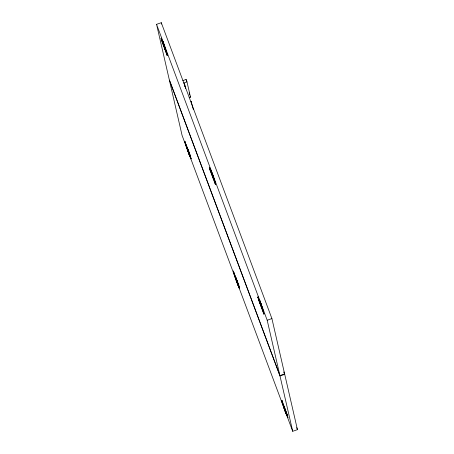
<?xml version="1.0" encoding="UTF-8"?>
<svg xmlns="http://www.w3.org/2000/svg" width="454" height="454" viewBox="0 0 454 454"><rect width="100%" height="100%" fill="white"/><g stroke="black" fill="none" stroke-linecap="round" stroke-linejoin="round"><path stroke-width="0.68" d="M210.843 170.278L211.224 170.84M259.217 299.668L259.909 300.974M156.562 24.346L161.284 22.7L271.912 318.589L284.624 373.897L279.902 375.543L169.274 79.654L156.562 24.346L267.19 320.235L279.902 375.543M167.089 55.292L161.755 41.019L161.108 38.198L162.487 41.104L162.873 43.368L165.296 49.673L162.18 40.729L164.076 45.468L167.089 55.292L166.703 52.375L164.933 47.205M165.318 49.475L163.917 44.18M182.803 80.602L186.083 79.461L186.974 81.839L190.51 97.224L189.199 97.684M183.694 82.98L186.974 81.839M189.772 155.853L189.817 156.318L185.555 144.576L184.909 141.756L190.504 155.938L190.89 158.849L186.708 147.374L188.847 154.088L189.653 155.966L190.033 155.762L190.107 156.108L189.84 155.024M185.555 144.576L185.17 141.665M186.679 147.573L185.817 144.486M190.89 158.849L190.504 155.938M213.601 177.537L215.083 181.77L215.468 184.682L210.134 170.409L209.481 167.588L210.866 170.494M210.134 170.409L209.748 167.498M215.468 184.682L214.821 181.861L210.56 170.119L212.773 177.1L213.669 179.063L213.959 178.774L213.119 175.959L214.033 179.126M233.288 271.146L238.883 285.328L239.269 288.239L235.081 276.77L238.197 285.708L236.296 280.969L233.288 271.146L238.622 285.418L239.269 288.239M233.935 273.972L233.549 271.055M235.053 276.963L234.196 273.875M257.861 296.984L259.245 299.884L259.631 302.154L262.049 308.453L260.687 303.885L257.861 296.984L258.508 299.805L263.848 314.077L263.456 311.16L262.145 307.426M263.848 314.077L262.338 308.164L262.338 308.493L261.3 306.138M267.19 320.235L271.912 318.589M284.726 374.346L297.438 429.654L292.716 431.3L280.005 375.991L284.726 374.346L283.983 372.354M286.531 414.638L286.57 415.104L282.314 403.362L281.928 400.451L287.263 414.718L287.91 417.544L283.461 406.16L284.823 410.734L287.91 417.544M282.314 403.362L281.928 400.451M287.649 417.635L287.263 414.718M189.886 155.262L190.005 155.96L186.969 147.283L188.79 151.778M165.449 49.52L165.523 49.191M190.033 156.091L188.16 151.403M165.483 49.622L162.441 40.639L162.68 41.842M285.861 412.777C288.999 420.841 283.563 404.032 283.705 406.319M189.715 155.54L189.948 156.034M286.468 414.326L286.837 415.013L283.722 406.069L285.481 411.755M213.862 179.018L212.92 176.742M261.998 307.897L262.378 308.624L260.67 302.966M189.698 155.495L189.937 156.006M286.451 414.275L286.832 415.001L286.792 414.547M163.071 42.006L162.447 40.644L162.487 41.104M165.273 49.117L162.515 40.905L163.945 44.259M259.83 300.792C256.697 293.029 264.949 317.215 261.481 305.332M211.502 171.476L210.821 170.029L211.059 171.232M237.777 284.176L238.095 284.936M162.958 42.755L165.222 49.032M164.927 48.34L165.245 49.111M211.53 171.584L210.826 170.04L212.114 174.478M213.295 177.684L213.959 179.103L213.902 178.581M237.164 281.168L235.28 276.418L235.512 277.61M235.984 277.962L235.32 276.543L235.376 277.065M237.754 284.113L238.072 284.885L235.342 276.673L238.259 284.652M238.055 284.806L237.374 283.126M211.791 172.259L210.894 170.295L213.925 178.762M163.525 43.141L162.487 40.775L164.541 47.352M211.524 171.538L212.302 173.627M261.118 304.242L259.206 299.43L260.102 302.722M260.278 301.927L259.279 299.895M261.669 307.074L260.46 303.811M187.973 149.519L186.9 147.028L186.946 147.533M190.067 96.038L190.51 97.224M163.412 42.869L163.798 43.89M260.17 301.655L261.339 304.923M161.108 38.198L162.226 41.195M209.481 167.588L213.658 178.853M162.016 40.928L167.35 55.201M210.639 170.971L215.729 184.591M258.774 299.714L264.109 313.981M283.881 371.905L284.624 373.897M280.005 375.991L169.376 80.103L182.088 135.411L292.716 431.3M296.695 427.662L297.438 429.654M184.909 141.756L190.243 156.028M281.662 400.541L287.002 414.808M190.26 156.363L191.157 158.758M238.412 285.152L239.53 288.148M282.575 403.271L283.693 406.268M260.256 301.842L260.681 303.017M212.926 176.737L211.337 172.151M285.776 412.59L284.936 410.268M236.96 281.996L237.397 283.2M189.017 153.81L187.757 150.223M212.296 173.576L213.142 176.033M236.772 280.033L238.219 284.414M236.534 280.799L236.977 282.019M188.393 150.643L189.568 154.105M212.574 174.398L213.312 176.6M164.195 45.008L164.586 46.138M261.095 304.163L261.521 305.423M260.488 303.874L259.711 301.541M284.181 407.987L284.942 410.251M236.562 280.861L235.785 278.529M284.55 409.099L283.699 405.938L286.786 414.877L284.164 407.919M237.556 282.32L238.356 284.959M236.176 279.709L235.32 276.872M189.176 152.93L189.522 153.991M187.797 150.314L186.94 147.153L189.676 154.525M164.74 46.563L165.375 48.595M261.691 305.99L262.185 307.664M213.471 177.054L213.755 177.985M189.795 154.893L190.061 155.977M258.122 296.888L258.644 299.146M193.381 109.715L191.111 101.316L191.571 103.325M186.083 79.461L186.549 81.465M189.159 92.843L189.624 94.846M184.608 83.871L185.663 88.473M184.171 83.462L184.926 86.754M161.284 22.7L161.596 24.068M161.369 38.108L161.885 40.366M262.077 308.255L258.933 299.509L258.979 299.975"/></g></svg>
